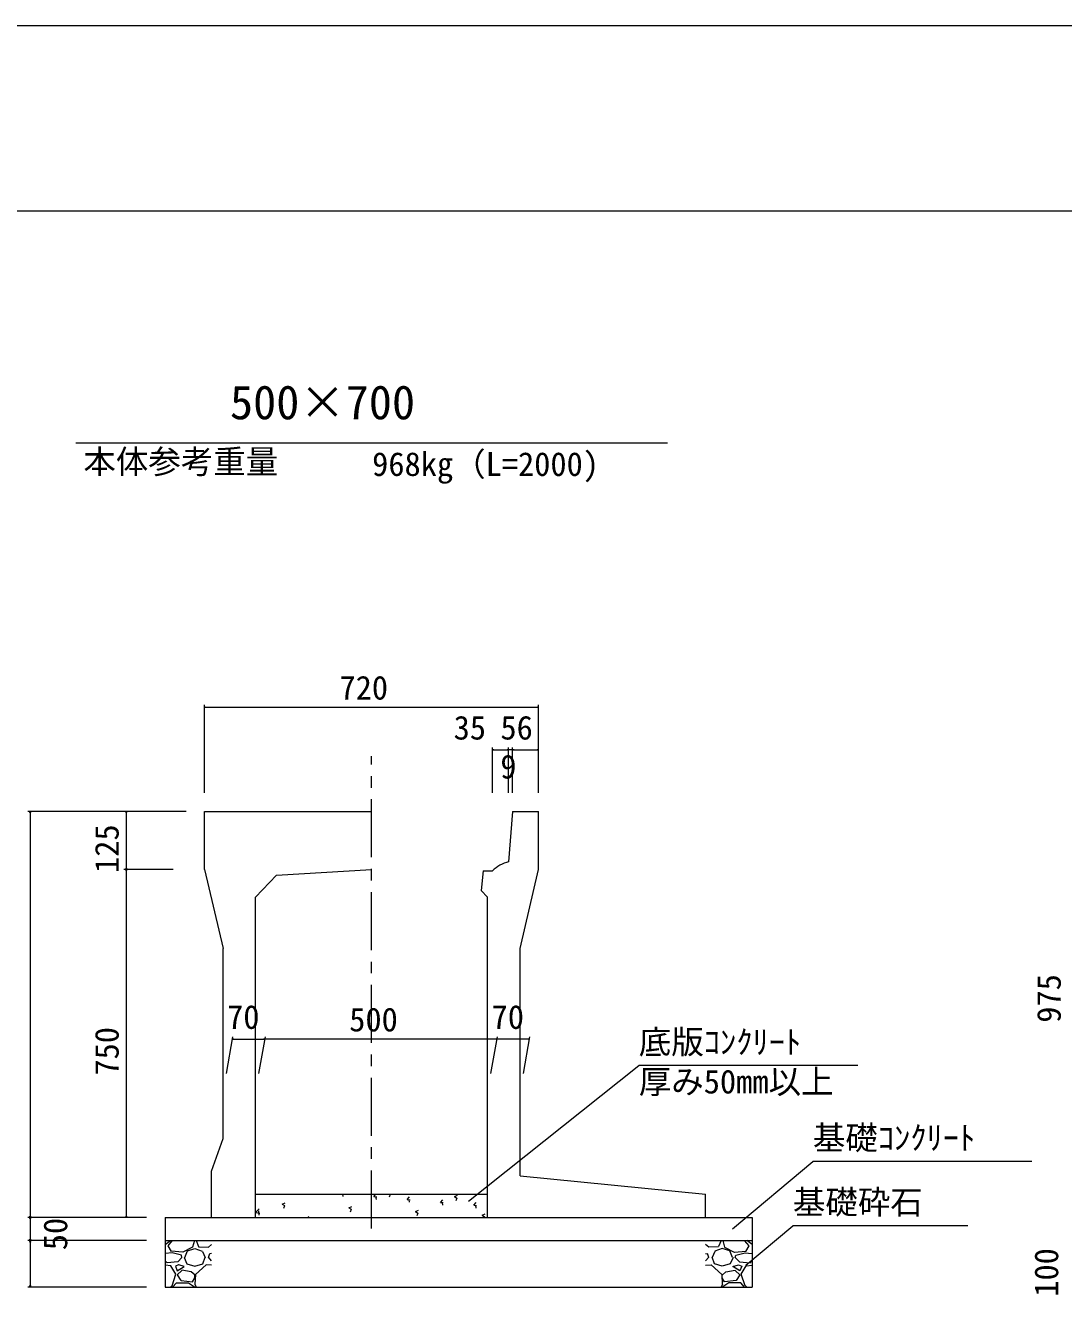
# Model space of a CAD drawing. Units: millimetres on the paper, scale 1:20. Extents: x 0 to 841, y 0 to 594.
# Drawn here: x 314.2 to 426.1, y 457.2 to 594 of the extents above; entities that cross this region are included whole.
import ezdxf
from ezdxf.enums import TextEntityAlignment as Align

# ---------------------------------------------------------------- set-up
doc = ezdxf.new("R2010")
doc.units = ezdxf.units.MM
doc.linetypes.add('USER1', pattern=[10, 6.25, -1.25, 1.25, -1.25])
for name, color, linetype, lineweight in [('D-STR-DIM（寸法）', 7, 'Continuous', 18), ('D-STR-HTXT（旗揚げ）', 4, 'Continuous', 18), ('D-STR-STRn（構造物）', 5, 'Continuous', 18), ('D-STR（構造物外形線）', 1, 'Continuous', 18), ('D-TTL(外枠）', 2, 'Continuous', 18), ('DEFPOINTS_2', 8, 'Continuous', 18)]:
    doc.layers.add(name, color=color, linetype=linetype, lineweight=lineweight)
doc.layers.add('D-STR-TXT（文字）', color=7, linetype='Continuous')
doc.styles.add('ＭＳ ゴシック', font='')
doc.styles.get('ＭＳ ゴシック').set_extended_font_data('MS Gothic')

msp = doc.modelspace()

# ---------------------------------------------------------------- linework, layer by layer
at = {"layer": 'D-STR-DIM（寸法）'}
for p, q in [((333.512, 511.281), (333.512, 520.769)), ((333.512, 520.519), (333.662, 520.544)), ((333.512, 520.519), (333.532, 520.519)), ((333.662, 520.494), (333.512, 520.519)), ((333.532, 520.519), (369.492, 520.519)), ((369.362, 520.544), (369.512, 520.519)), ((369.512, 520.519), (369.362, 520.494)), ((369.512, 520.519), (369.492, 520.519)), ((369.512, 511.281), (369.512, 520.769)), ((364.532, 511.281), (364.532, 516.187)), ((364.532, 515.937), (364.682, 515.962)), ((364.532, 515.937), (364.552, 515.937)), ((364.682, 515.912), (364.532, 515.937)), ((364.552, 515.937), (366.261, 515.937)), ((366.131, 515.962), (366.281, 515.937)), ((366.281, 515.937), (366.131, 515.912)), ((366.281, 515.937), (366.261, 515.937)), ((366.281, 511.281), (366.281, 516.187)), ((366.281, 511.281), (366.281, 516.187)), ((366.281, 515.937), (366.431, 515.962)), ((366.281, 515.937), (366.301, 515.937)), ((366.431, 515.912), (366.281, 515.937)), ((366.692, 515.937), (366.301, 515.937)), ((366.562, 515.962), (366.712, 515.937)), ((366.712, 515.937), (366.562, 515.912)), ((366.712, 515.937), (366.692, 515.937)), ((366.712, 511.281), (366.712, 516.187)), ((366.712, 511.281), (366.712, 516.187)), ((366.712, 515.937), (366.862, 515.962)), ((366.712, 515.937), (366.732, 515.937)), ((366.862, 515.912), (366.712, 515.937)), ((366.732, 515.937), (369.492, 515.937)), ((369.362, 515.962), (369.512, 515.937)), ((369.512, 515.937), (369.362, 515.912)), ((369.512, 515.937), (369.492, 515.937)), ((369.512, 511.281), (369.512, 516.187)), ((331.512, 509.281), (314.466, 509.281)), ((314.691, 509.131), (314.716, 509.281)), ((314.716, 509.281), (314.716, 509.261)), ((314.716, 509.281), (314.741, 509.131)), ((314.716, 509.261), (314.716, 465.551)), ((331.512, 509.281), (324.826, 509.281)), ((325.051, 509.131), (325.076, 509.281)), ((325.076, 509.281), (325.076, 509.261)), ((325.076, 509.281), (325.101, 509.131)), ((325.076, 509.261), (325.076, 503.051)), ((330.129, 503.031), (324.826, 503.031)), ((330.129, 503.031), (324.826, 503.031)), ((325.076, 503.031), (325.051, 503.181)), ((325.051, 502.881), (325.076, 503.031)), ((325.101, 503.181), (325.076, 503.031)), ((325.076, 503.031), (325.076, 503.051)), ((325.076, 503.031), (325.076, 503.011)), ((325.076, 503.031), (325.101, 502.881)), ((325.076, 503.011), (325.076, 465.551)), ((335.865, 481.039), (336.565, 485.007)), ((336.52, 484.757), (336.67, 484.782)), ((336.52, 484.757), (336.54, 484.757)), ((336.67, 484.732), (336.52, 484.757)), ((336.54, 484.757), (340, 484.757)), ((339.365, 481.039), (340.065, 485.007)), ((339.365, 481.039), (340.065, 485.007)), ((339.87, 484.782), (340.02, 484.757)), ((340.02, 484.757), (339.87, 484.732)), ((340.02, 484.757), (340, 484.757)), ((340.02, 484.757), (340.17, 484.782)), ((340.02, 484.757), (340.04, 484.757)), ((340.17, 484.732), (340.02, 484.757)), ((365, 484.757), (340.04, 484.757)), ((364.365, 481.039), (365.065, 485.007)), ((364.365, 481.039), (365.065, 485.007)), ((364.87, 484.782), (365.02, 484.757)), ((365.02, 484.757), (364.87, 484.732)), ((365.02, 484.757), (365, 484.757)), ((365.02, 484.757), (365.17, 484.782)), ((365.02, 484.757), (365.04, 484.757)), ((365.17, 484.732), (365.02, 484.757)), ((368.5, 484.757), (365.04, 484.757)), ((367.865, 481.039), (368.565, 485.007)), ((368.37, 484.782), (368.52, 484.757)), ((368.52, 484.757), (368.37, 484.732)), ((368.52, 484.757), (368.5, 484.757)), ((327.262, 465.531), (314.466, 465.531)), ((327.262, 465.531), (314.466, 465.531)), ((314.716, 465.531), (314.691, 465.681)), ((314.691, 465.381), (314.716, 465.531)), ((314.741, 465.681), (314.716, 465.531)), ((314.716, 465.531), (314.716, 465.551)), ((314.716, 465.531), (314.716, 465.511)), ((314.716, 465.531), (314.741, 465.381)), ((314.716, 465.511), (314.716, 463.051)), ((327.262, 465.531), (324.826, 465.531)), ((325.076, 465.531), (325.051, 465.681)), ((325.101, 465.681), (325.076, 465.531)), ((325.076, 465.531), (325.076, 465.551)), ((327.262, 463.031), (314.466, 463.031)), ((327.262, 463.031), (314.466, 463.031)), ((314.716, 463.031), (314.691, 463.181)), ((314.691, 462.881), (314.716, 463.031)), ((314.741, 463.181), (314.716, 463.031)), ((314.716, 463.031), (314.716, 463.051)), ((314.716, 463.031), (314.716, 463.011)), ((314.716, 463.031), (314.741, 462.881)), ((314.716, 463.011), (314.716, 458.051)), ((327.262, 458.031), (314.466, 458.031)), ((314.716, 458.031), (314.691, 458.181)), ((314.741, 458.181), (314.716, 458.031)), ((314.716, 458.031), (314.716, 458.051))]:
    msp.add_line(p, q, dxfattribs=at)
at = {"layer": 'D-STR-DIM（寸法）', "linetype": 'USER1'}
msp.add_line((351.512, 464.343), (351.512, 515.228), dxfattribs=at)
at = {"layer": 'D-STR-HTXT（旗揚げ）'}
for p, q in [((319.621, 549), (383.404, 549)), ((361.956, 467.296), (380.306, 481.891)), ((403.904, 481.891), (380.306, 481.891)), ((390.418, 464.3), (399.064, 471.564)), ((422.662, 471.564), (399.064, 471.564)), ((391.83, 460.371), (396.913, 464.633)), ((415.777, 464.633), (396.913, 464.633))]:
    msp.add_line(p, q, dxfattribs=at)
at = {"layer": 'D-STR-STRn（構造物）', "color": 7}
for p, q in [((339.012, 468.031), (364.012, 468.031)), ((348.439, 467.786), (348.394, 468.031)), ((351.766, 467.777), (351.979, 468.031)), ((353.455, 467.744), (353.551, 468.031)), ((353.48, 468.031), (353.495, 468.021)), ((360.431, 467.788), (360.781, 467.923)), ((339.012, 466.061), (339.399, 466.465)), ((341.859, 466.976), (342.209, 467.111)), ((341.859, 466.976), (342.108, 466.809)), ((342.068, 466.532), (342.169, 466.834)), ((349.045, 466.576), (349.395, 466.71)), ((349.045, 466.576), (349.293, 466.408)), ((351.766, 467.777), (352.065, 467.751)), ((352.026, 467.473), (351.968, 467.786)), ((355.352, 467.463), (355.593, 467.75)), ((355.352, 467.463), (355.651, 467.437)), ((355.612, 467.159), (355.554, 467.472)), ((358.939, 467.149), (359.18, 467.436)), ((358.939, 467.149), (359.237, 467.123)), ((359.198, 466.845), (359.14, 467.158)), ((360.431, 467.788), (360.68, 467.621)), ((360.64, 467.344), (360.742, 467.646)), ((362.525, 466.835), (362.766, 467.123)), ((362.525, 466.835), (362.824, 466.809)), ((362.784, 466.531), (362.727, 466.845)), ((339.012, 466.059), (339.455, 465.99)), ((339.412, 465.768), (339.357, 466.243)), ((344.633, 465.531), (344.736, 465.637)), ((349.253, 466.131), (349.355, 466.434)), ((356.23, 466.176), (356.58, 466.31)), ((356.23, 466.176), (356.479, 466.008)), ((356.439, 465.731), (356.541, 466.033)), ((363.416, 465.775), (363.766, 465.91)), ((363.416, 465.775), (363.665, 465.607)), ((363.692, 465.531), (363.726, 465.633))]:
    msp.add_line(p, q, dxfattribs=at)
at = {"layer": 'D-STR-STRn（構造物）'}
for p, q in [((329.262, 465.531), (329.262, 458.031)), ((329.262, 465.531), (392.512, 465.531)), ((392.512, 465.531), (392.512, 458.031)), ((329.262, 463.031), (392.512, 463.031)), ((329.262, 462.596), (329.825, 463.031)), ((329.571, 462.479), (330.068, 463.031)), ((329.931, 461.876), (329.581, 462.476)), ((332.423, 463.028), (332.223, 462.328)), ((332.593, 463.031), (332.863, 462.39)), ((332.868, 462.376), (333.918, 462.326)), ((333.921, 462.332), (334.262, 462.596)), ((387.853, 462.332), (387.512, 462.596)), ((388.907, 462.376), (387.857, 462.326)), ((389.182, 463.031), (388.912, 462.39)), ((389.352, 463.028), (389.552, 462.328)), ((392.204, 462.479), (391.707, 463.031)), ((391.844, 461.876), (392.194, 462.476)), ((392.512, 462.596), (391.949, 463.031)), ((330.025, 461.723), (329.262, 461.642)), ((331.168, 461.789), (329.918, 461.889)), ((331.019, 461.481), (330.019, 461.731)), ((331.071, 461.229), (330.621, 460.729)), ((331.072, 461.225), (331.022, 461.475)), ((332.223, 462.325), (331.173, 461.775)), ((331.317, 461.23), (331.617, 460.53)), ((331.37, 461.228), (331.67, 461.928)), ((331.672, 461.928), (332.472, 462.178)), ((332.469, 462.178), (333.269, 461.878)), ((333.272, 461.877), (333.572, 461.227)), ((333.319, 460.531), (333.569, 461.231)), ((334.262, 460.871), (333.919, 461.245)), ((333.92, 461.23), (334.07, 461.63)), ((334.262, 461.642), (334.075, 461.623)), ((387.512, 461.642), (387.699, 461.623)), ((387.512, 460.871), (387.855, 461.245)), ((387.855, 461.23), (387.705, 461.63)), ((388.503, 461.877), (388.203, 461.227)), ((388.455, 460.531), (388.205, 461.231)), ((389.305, 462.178), (388.505, 461.878)), ((390.103, 461.928), (389.303, 462.178)), ((389.551, 462.325), (390.601, 461.775)), ((390.405, 461.228), (390.105, 461.928)), ((390.458, 461.23), (390.158, 460.53)), ((390.607, 461.789), (391.857, 461.889)), ((390.703, 461.225), (390.753, 461.475)), ((390.704, 461.229), (391.154, 460.729)), ((390.755, 461.481), (391.755, 461.731)), ((391.749, 461.723), (392.512, 461.642)), ((329.469, 460.645), (329.262, 460.871)), ((329.872, 460.323), (329.262, 460.374)), ((330.618, 460.732), (329.468, 460.632)), ((330.432, 459.431), (329.882, 460.331)), ((330.369, 460.279), (330.569, 459.779)), ((330.72, 460.427), (330.37, 460.277)), ((330.569, 459.78), (331.319, 460.23)), ((331.071, 459.828), (330.571, 459.328)), ((331.323, 460.229), (330.723, 460.429)), ((332.077, 459.681), (331.077, 459.831)), ((331.617, 460.525), (332.467, 460.275)), ((332.481, 459.318), (332.081, 459.668)), ((332.474, 460.276), (333.324, 460.526)), ((333.672, 460.428), (332.522, 459.378)), ((334.262, 460.374), (333.672, 460.423)), ((387.512, 460.374), (388.102, 460.423)), ((388.102, 460.428), (389.252, 459.378)), ((389.301, 460.276), (388.451, 460.526)), ((389.293, 459.318), (389.693, 459.668)), ((390.158, 460.525), (389.308, 460.275)), ((389.698, 459.681), (390.698, 459.831)), ((390.452, 460.229), (391.052, 460.429)), ((391.205, 459.78), (390.455, 460.23)), ((390.704, 459.828), (391.204, 459.328)), ((391.054, 460.427), (391.404, 460.277)), ((391.157, 460.732), (392.307, 460.632)), ((391.405, 460.279), (391.205, 459.779)), ((391.343, 459.431), (391.893, 460.331)), ((391.902, 460.323), (392.512, 460.374)), ((392.305, 460.645), (392.512, 460.871)), ((330.022, 458.177), (330.422, 459.427)), ((330.068, 458.031), (330.471, 458.479)), ((330.471, 458.479), (331.771, 458.479)), ((330.569, 459.33), (330.969, 458.73)), ((330.973, 458.726), (332.223, 458.576)), ((331.769, 458.49), (332.419, 458.04)), ((332.222, 458.579), (332.472, 459.029)), ((332.463, 458.34), (332.593, 458.031)), ((332.519, 459.381), (332.469, 458.331)), ((332.471, 459.029), (332.471, 459.329)), ((389.312, 458.34), (389.182, 458.031)), ((389.256, 459.381), (389.306, 458.331)), ((389.552, 458.579), (389.302, 459.029)), ((389.304, 459.029), (389.304, 459.329)), ((390.005, 458.49), (389.355, 458.04)), ((390.802, 458.726), (389.552, 458.576)), ((391.304, 458.479), (390.004, 458.479)), ((391.205, 459.33), (390.805, 458.73)), ((391.707, 458.031), (391.304, 458.479)), ((391.753, 458.177), (391.353, 459.427)), ((329.262, 458.031), (362.762, 458.031)), ((329.262, 458.031), (392.512, 458.031)), ((329.825, 458.031), (330.021, 458.182)), ((391.949, 458.031), (391.753, 458.182))]:
    msp.add_line(p, q, dxfattribs=at)
at = {"layer": 'D-STR（構造物外形線）'}
for p, q in [((333.512, 509.281), (351.512, 509.281)), ((333.512, 503.031), (333.512, 509.281)), ((366.712, 509.281), (366.281, 503.868)), ((366.712, 509.281), (369.512, 509.281)), ((366.712, 509.281), (369.512, 509.281)), ((369.512, 503.031), (369.512, 509.281)), ((369.512, 503.031), (369.512, 509.281)), ((333.512, 503.031), (335.512, 494.531)), ((339.012, 500.031), (341.258, 502.416)), ((341.258, 502.416), (351.512, 503.031)), ((363.532, 502.881), (363.308, 500.779)), ((363.532, 502.881), (364.532, 502.881)), ((367.512, 494.531), (369.512, 503.031)), ((363.308, 500.779), (364.012, 500.031)), ((339.012, 465.531), (339.012, 500.031)), ((364.012, 465.531), (364.012, 500.031)), ((335.512, 474.031), (335.512, 494.531)), ((367.512, 470.031), (367.512, 494.531)), ((334.262, 470.531), (335.512, 474.031)), ((334.262, 465.531), (334.262, 470.531)), ((367.512, 470.031), (387.512, 468.031)), ((387.512, 465.531), (387.512, 468.031)), ((334.262, 465.531), (339.012, 465.531)), ((364.012, 465.531), (368.762, 465.531)), ((364.012, 465.531), (387.512, 465.531))]:
    msp.add_line(p, q, dxfattribs=at)
msp.add_arc((367.309, 500.002), 4, 104.89471, 133.9699, dxfattribs=at)
at = {"layer": 'D-TTL(外枠）'}
msp.add_line((25, 574), (820, 574), dxfattribs=at)
at = {"layer": 'DEFPOINTS_2'}
msp.add_line((0, 594), (841, 594), dxfattribs=at)

# ---------------------------------------------------------------- texts
at = {"layer": 'D-STR-DIM（寸法）', "style": 'ＭＳ ゴシック'}
for s, p in [('720', (348.048, 520.569)), ('35', (360.352, 516.262)), ('56', (365.394, 516.262)), ('9', (365.382, 512.066)), ('70', (335.943, 485.082)), ('70', (364.443, 485.082)), ('500', (349.1, 484.807))]:
    msp.add_text(s, height=2.566, dxfattribs=at).set_placement(p, align=Align.BOTTOM_LEFT)
for s, p in [('125', (325.026, 502.656)), ('975', (426.55, 486.512)), ('750', (325.026, 480.816)), ('50', (319.484, 461.998)), ('100', (426.275, 456.986))]:
    msp.add_text(s, height=2.566, rotation=90, dxfattribs=at).set_placement(p, align=Align.BOTTOM_LEFT)
at = {"layer": 'D-STR-TXT（文字）', "style": 'ＭＳ ゴシック'}
for s, height, p in [('500×700', 3.666, (336.247, 550.449)), ('本体参考重量', 2.566, (320.451, 544.933)), ('968kg（L=2000)', 2.566, (351.571, 544.67)), ('底版ｺﾝｸﾘｰﾄ', 2.566, (380.306, 482.391)), ('厚み50mm以上', 2.566, (380.306, 478.119)), ('基礎ｺﾝｸﾘｰﾄ', 2.566, (399.064, 472.064)), ('基礎砕石', 2.566, (396.913, 465.133))]:
    msp.add_text(s, height=height, dxfattribs=at).set_placement(p, align=Align.BOTTOM_LEFT)

doc.saveas('drawing.dxf')
